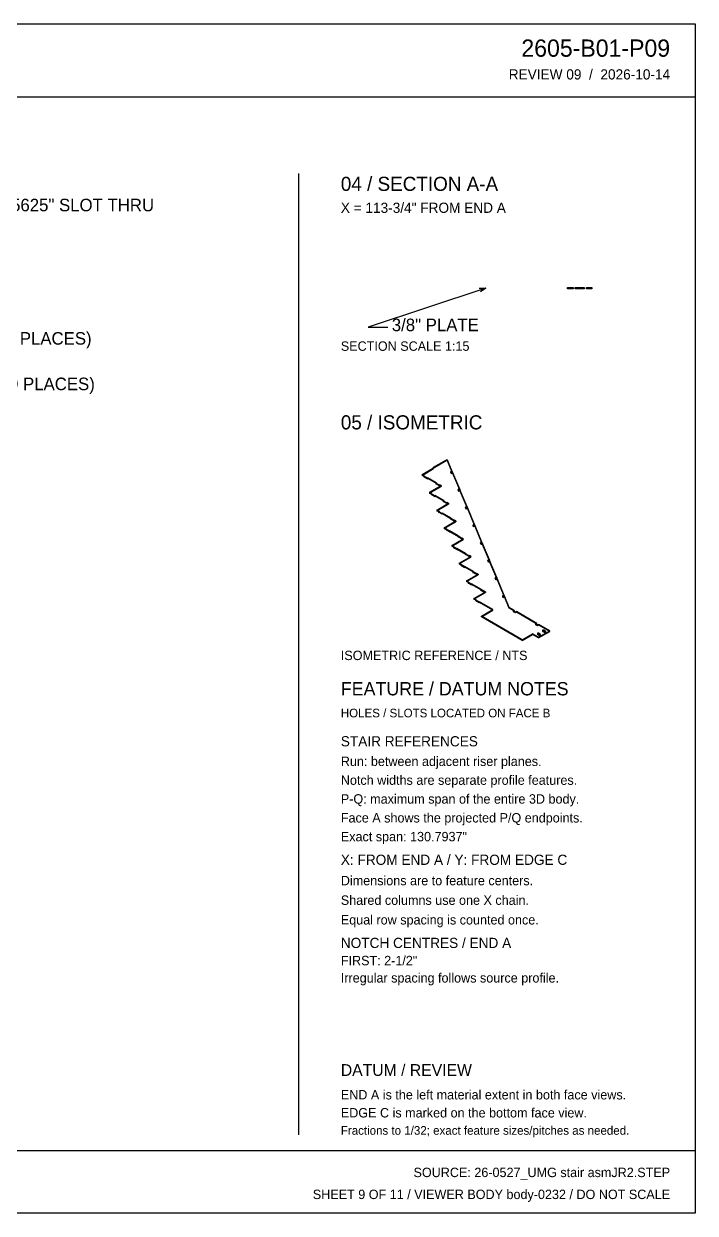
# Model space of a CAD drawing. Header units: inches. Extents: x 8 to 536, y 8 to 344.
# Drawn here: x 346.1 to 536.4, y 7.6 to 344.4 of the extents above; entities that cross this region are included whole.
import ezdxf
from ezdxf.enums import TextEntityAlignment as Align

# ---------------------------------------------------------------- set-up
doc = ezdxf.new("R2010")
doc.units = ezdxf.units.IN
doc.header["$MEASUREMENT"] = 0

msp = doc.modelspace()

# ---------------------------------------------------------------- linework, layer by layer
at = {"layer": 'ANNOTATION'}
for p, q in [((477.11, 269.58), (443.78, 258.49)), ((475.25, 269.54), (477.11, 269.58)), ((477.11, 269.58), (475.6, 268.49)), ((443.78, 258.49), (449.33, 258.49))]:
    msp.add_line(p, q, dxfattribs=at)
at = {"layer": 'OUTLINE'}
for p, q in [((7.56, 344.44), (536.44, 344.44)), ((536.44, 344.44), (536.44, 7.56)), ((7.56, 323.78), (536.44, 323.78)), ((424, 302), (424, 29.78)), ((500.24, 269.78), (501.81, 269.78)), ((500.24, 269.38), (500.24, 269.78)), ((500.91, 269.38), (501.31, 269.78)), ((501.81, 269.78), (501.81, 269.38)), ((502.41, 269.78), (505.01, 269.78)), ((502.41, 269.38), (502.41, 269.78)), ((503.08, 269.38), (503.48, 269.78)), ((504.86, 269.38), (505.01, 269.78)), ((505.01, 269.78), (505.01, 269.38)), ((505.61, 269.78), (507.18, 269.78)), ((505.61, 269.38), (505.61, 269.78)), ((506.28, 269.38), (506.68, 269.78)), ((507.18, 269.78), (507.18, 269.38)), ((501.81, 269.38), (500.24, 269.38)), ((505.01, 269.38), (502.41, 269.38)), ((507.18, 269.38), (505.61, 269.38)), ((465.83, 220.83), (462.19, 218.73)), ((465.83, 220.62), (462.19, 218.52)), ((466.25, 220.89), (465.83, 220.83)), ((465.83, 220.83), (465.83, 220.62)), ((466.25, 220.68), (465.83, 220.62)), ((467.6, 217.67), (466.25, 220.89)), ((466.25, 220.89), (466.25, 220.68)), ((467.6, 217.45), (466.25, 220.68)), ((459.02, 216.76), (462.31, 218.66)), ((459.02, 216.55), (462.31, 218.45)), ((459.02, 216.76), (459.02, 216.55)), ((459.64, 216.41), (459.02, 216.76)), ((459.64, 216.19), (459.02, 216.55)), ((459.51, 216.34), (459.64, 216.41)), ((460.49, 215.77), (459.51, 216.34)), ((459.51, 216.34), (459.51, 216.12)), ((459.51, 216.12), (459.64, 216.19)), ((460.49, 215.56), (459.51, 216.12)), ((459.64, 216.41), (459.64, 216.19)), ((460.49, 215.77), (460.62, 215.84)), ((460.49, 215.77), (460.49, 215.56)), ((460.49, 215.56), (460.62, 215.63)), ((463.07, 214.42), (460.62, 215.84)), ((460.62, 215.84), (460.62, 215.63)), ((463.07, 214.21), (460.62, 215.63)), ((462.19, 218.52), (462.19, 218.73)), ((462.31, 218.66), (462.19, 218.73)), ((462.31, 218.45), (462.19, 218.52)), ((462.31, 218.66), (462.31, 218.45)), ((467.6, 217.67), (467.18, 217.61)), ((467.18, 217.61), (467.18, 217.4)), ((467.34, 217.21), (467.18, 217.61)), ((467.6, 217.45), (467.18, 217.4)), ((467.34, 217), (467.18, 217.4)), ((467.76, 217.27), (467.34, 217.21)), ((467.34, 217.21), (467.34, 217)), ((467.76, 217.06), (467.34, 217)), ((467.6, 217.67), (467.6, 217.45)), ((469.7, 212.65), (467.76, 217.27)), ((467.76, 217.27), (467.76, 217.06)), ((469.7, 212.44), (467.76, 217.06)), ((461.12, 211.75), (464.42, 213.65)), ((461.12, 211.53), (464.42, 213.43)), ((462.94, 214.35), (463.07, 214.42)), ((462.94, 214.35), (462.94, 214.14)), ((463.93, 213.79), (462.94, 214.35)), ((462.94, 214.14), (463.07, 214.21)), ((463.93, 213.58), (462.94, 214.14)), ((463.07, 214.42), (463.07, 214.21)), ((463.93, 213.79), (464.05, 213.86)), ((463.93, 213.79), (463.93, 213.58)), ((463.93, 213.58), (464.05, 213.65)), ((464.05, 213.86), (464.05, 213.65)), ((464.42, 213.65), (464.05, 213.86)), ((464.42, 213.43), (464.05, 213.65)), ((464.42, 213.65), (464.42, 213.43)), ((469.7, 212.65), (469.28, 212.59)), ((469.28, 212.59), (469.28, 212.38)), ((469.44, 212.2), (469.28, 212.59)), ((469.7, 212.44), (469.28, 212.38)), ((469.44, 211.99), (469.28, 212.38)), ((469.86, 212.26), (469.44, 212.2)), ((469.7, 212.65), (469.7, 212.44)), ((469.86, 212.26), (469.86, 212.05)), ((471.8, 207.64), (469.86, 212.26)), ((461.74, 211.39), (461.12, 211.75)), ((461.12, 211.75), (461.12, 211.53)), ((461.74, 211.18), (461.12, 211.53)), ((461.61, 211.32), (461.74, 211.39)), ((462.59, 210.75), (461.61, 211.32)), ((461.61, 211.32), (461.61, 211.11)), ((461.61, 211.11), (461.74, 211.18)), ((462.59, 210.54), (461.61, 211.11)), ((461.74, 211.39), (461.74, 211.18)), ((462.59, 210.75), (462.72, 210.83)), ((462.59, 210.75), (462.59, 210.54)), ((462.59, 210.54), (462.72, 210.61)), ((465.17, 209.41), (462.72, 210.83)), ((462.72, 210.83), (462.72, 210.61)), ((465.17, 209.2), (462.72, 210.61)), ((465.05, 209.34), (465.17, 209.41)), ((465.05, 209.34), (465.05, 209.13)), ((466.03, 208.77), (465.05, 209.34)), ((465.05, 209.13), (465.17, 209.2)), ((466.03, 208.56), (465.05, 209.13)), ((465.17, 209.41), (465.17, 209.2)), ((469.44, 212.2), (469.44, 211.99)), ((469.86, 212.05), (469.44, 211.99)), ((471.8, 207.42), (469.86, 212.05)), ((463.22, 206.73), (466.52, 208.63)), ((463.22, 206.52), (466.52, 208.42)), ((463.22, 206.73), (463.22, 206.52)), ((463.84, 206.38), (463.22, 206.73)), ((463.84, 206.16), (463.22, 206.52)), ((463.72, 206.31), (463.84, 206.38)), ((463.72, 206.31), (463.72, 206.09)), ((464.7, 205.74), (463.72, 206.31)), ((463.72, 206.09), (463.84, 206.16)), ((464.7, 205.53), (463.72, 206.09)), ((463.84, 206.38), (463.84, 206.16)), ((464.7, 205.74), (464.82, 205.81)), ((464.7, 205.74), (464.7, 205.53)), ((464.7, 205.53), (464.82, 205.6)), ((467.27, 204.4), (464.82, 205.81)), ((464.82, 205.81), (464.82, 205.6)), ((467.27, 204.18), (464.82, 205.6)), ((466.03, 208.77), (466.15, 208.84)), ((466.03, 208.77), (466.03, 208.56)), ((466.03, 208.56), (466.15, 208.63)), ((466.15, 208.84), (466.15, 208.63)), ((466.52, 208.63), (466.15, 208.84)), ((466.52, 208.42), (466.15, 208.63)), ((466.52, 208.63), (466.52, 208.42)), ((471.8, 207.64), (471.38, 207.58)), ((471.54, 207.18), (471.38, 207.58)), ((471.38, 207.58), (471.38, 207.37)), ((471.8, 207.42), (471.38, 207.37)), ((471.54, 206.97), (471.38, 207.37)), ((471.97, 207.24), (471.54, 207.18)), ((471.54, 207.18), (471.54, 206.97)), ((471.97, 207.03), (471.54, 206.97)), ((471.8, 207.64), (471.8, 207.42)), ((473.9, 202.62), (471.97, 207.24)), ((471.97, 207.24), (471.97, 207.03)), ((473.9, 202.41), (471.97, 207.03)), ((465.33, 201.72), (468.62, 203.62)), ((465.33, 201.5), (468.62, 203.4)), ((467.15, 204.32), (467.27, 204.4)), ((468.13, 203.76), (467.15, 204.32)), ((467.15, 204.32), (467.15, 204.11)), ((467.15, 204.11), (467.27, 204.18)), ((468.13, 203.55), (467.15, 204.11)), ((467.27, 204.4), (467.27, 204.18)), ((468.13, 203.76), (468.25, 203.83)), ((468.13, 203.76), (468.13, 203.55)), ((468.13, 203.55), (468.25, 203.62)), ((468.62, 203.62), (468.25, 203.83)), ((468.25, 203.83), (468.25, 203.62)), ((468.62, 203.4), (468.25, 203.62)), ((468.62, 203.62), (468.62, 203.4)), ((473.9, 202.62), (473.48, 202.56)), ((473.65, 202.17), (473.48, 202.56)), ((473.48, 202.56), (473.48, 202.35)), ((473.9, 202.41), (473.48, 202.35)), ((473.65, 201.96), (473.48, 202.35)), ((474.07, 202.23), (473.65, 202.17)), ((473.65, 202.17), (473.65, 201.96)), ((473.9, 202.62), (473.9, 202.41)), ((474.07, 202.23), (474.07, 202.02)), ((476, 197.61), (474.07, 202.23)), ((465.94, 201.36), (465.33, 201.72)), ((465.33, 201.72), (465.33, 201.5)), ((465.94, 201.15), (465.33, 201.5)), ((465.82, 201.29), (465.94, 201.36)), ((466.8, 200.73), (465.82, 201.29)), ((465.82, 201.29), (465.82, 201.08)), ((465.82, 201.08), (465.94, 201.15)), ((466.8, 200.51), (465.82, 201.08)), ((465.94, 201.36), (465.94, 201.15)), ((466.8, 200.73), (466.92, 200.8)), ((466.8, 200.73), (466.8, 200.51)), ((466.8, 200.51), (466.92, 200.58)), ((469.37, 199.38), (466.92, 200.8)), ((466.92, 200.8), (466.92, 200.58)), ((469.37, 199.17), (466.92, 200.58)), ((469.25, 199.31), (469.37, 199.38)), ((469.25, 199.31), (469.25, 199.1)), ((470.23, 198.74), (469.25, 199.31)), ((469.25, 199.1), (469.37, 199.17)), ((470.23, 198.53), (469.25, 199.1)), ((469.37, 199.38), (469.37, 199.17)), ((470.23, 198.74), (470.35, 198.81)), ((470.35, 198.81), (470.35, 198.6)), ((470.72, 198.6), (470.35, 198.81)), ((474.07, 202.02), (473.65, 201.96)), ((476, 197.4), (474.07, 202.02)), ((467.43, 196.7), (470.72, 198.6)), ((467.43, 196.49), (470.72, 198.39)), ((467.43, 196.7), (467.43, 196.49)), ((468.04, 196.35), (467.43, 196.7)), ((468.04, 196.14), (467.43, 196.49)), ((467.92, 196.28), (468.04, 196.35)), ((468.9, 195.71), (467.92, 196.28)), ((467.92, 196.28), (467.92, 196.06)), ((467.92, 196.06), (468.04, 196.14)), ((468.9, 195.5), (467.92, 196.06)), ((468.04, 196.35), (468.04, 196.14)), ((468.9, 195.71), (469.02, 195.78)), ((468.9, 195.71), (468.9, 195.5)), ((468.9, 195.5), (469.02, 195.57)), ((469.02, 195.78), (469.02, 195.57)), ((471.47, 194.37), (469.02, 195.78)), ((471.47, 194.15), (469.02, 195.57)), ((470.23, 198.74), (470.23, 198.53)), ((470.23, 198.53), (470.35, 198.6)), ((470.72, 198.39), (470.35, 198.6)), ((470.72, 198.6), (470.72, 198.39)), ((476, 197.61), (475.58, 197.55)), ((475.75, 197.16), (475.58, 197.55)), ((475.58, 197.55), (475.58, 197.34)), ((476, 197.4), (475.58, 197.34)), ((475.75, 196.94), (475.58, 197.34)), ((476.17, 197.21), (475.75, 197.16)), ((475.75, 197.16), (475.75, 196.94)), ((476.17, 197), (475.75, 196.94)), ((476, 197.61), (476, 197.4)), ((476.17, 197.21), (476.17, 197)), ((478.1, 192.59), (476.17, 197.21)), ((478.1, 192.38), (476.17, 197)), ((469.53, 191.69), (472.82, 193.59)), ((469.53, 191.47), (472.82, 193.38)), ((471.35, 194.3), (471.47, 194.37)), ((472.33, 193.73), (471.35, 194.3)), ((471.35, 194.3), (471.35, 194.08)), ((471.35, 194.08), (471.47, 194.15)), ((472.33, 193.52), (471.35, 194.08)), ((471.47, 194.37), (471.47, 194.15)), ((472.33, 193.73), (472.45, 193.8)), ((472.33, 193.73), (472.33, 193.52)), ((472.33, 193.52), (472.45, 193.59)), ((472.82, 193.59), (472.45, 193.8)), ((472.45, 193.8), (472.45, 193.59)), ((472.82, 193.38), (472.45, 193.59)), ((472.82, 193.59), (472.82, 193.38)), ((478.1, 192.59), (477.68, 192.53)), ((477.85, 192.14), (477.68, 192.53)), ((477.68, 192.53), (477.68, 192.32)), ((478.1, 192.38), (477.68, 192.32)), ((477.85, 191.93), (477.68, 192.32)), ((478.27, 192.2), (477.85, 192.14)), ((477.85, 192.14), (477.85, 191.93)), ((478.1, 192.59), (478.1, 192.38)), ((480.21, 187.58), (478.27, 192.2)), ((478.27, 192.2), (478.27, 191.99)), ((469.53, 191.69), (469.53, 191.47)), ((470.14, 191.33), (469.53, 191.69)), ((470.14, 191.12), (469.53, 191.47)), ((470.02, 191.26), (470.14, 191.33)), ((471, 190.7), (470.02, 191.26)), ((470.02, 191.26), (470.02, 191.05)), ((470.02, 191.05), (470.14, 191.12)), ((471, 190.48), (470.02, 191.05)), ((470.14, 191.33), (470.14, 191.12)), ((471, 190.7), (471.12, 190.77)), ((471, 190.7), (471, 190.48)), ((471, 190.48), (471.12, 190.55)), ((473.57, 189.35), (471.12, 190.77)), ((471.12, 190.77), (471.12, 190.55)), ((473.57, 189.14), (471.12, 190.55)), ((473.45, 189.28), (473.57, 189.35)), ((474.43, 188.71), (473.45, 189.28)), ((473.45, 189.28), (473.45, 189.07)), ((473.45, 189.07), (473.57, 189.14)), ((474.43, 188.5), (473.45, 189.07)), ((473.57, 189.35), (473.57, 189.14)), ((474.43, 188.71), (474.55, 188.79)), ((474.43, 188.71), (474.43, 188.5)), ((474.92, 188.57), (474.55, 188.79)), ((474.55, 188.79), (474.55, 188.57)), ((478.27, 191.99), (477.85, 191.93)), ((480.21, 187.37), (478.27, 191.99)), ((471.63, 186.67), (474.92, 188.57)), ((471.63, 186.46), (474.92, 188.36)), ((471.63, 186.67), (471.63, 186.46)), ((472.24, 186.32), (471.63, 186.67)), ((472.24, 186.11), (471.63, 186.46)), ((472.12, 186.25), (472.24, 186.32)), ((472.12, 186.25), (472.12, 186.04)), ((473.1, 185.68), (472.12, 186.25)), ((472.12, 186.04), (472.24, 186.11)), ((473.1, 185.47), (472.12, 186.04)), ((472.24, 186.32), (472.24, 186.11)), ((473.1, 185.68), (473.22, 185.75)), ((473.1, 185.68), (473.1, 185.47)), ((473.1, 185.47), (473.22, 185.54)), ((475.68, 184.34), (473.22, 185.75)), ((473.22, 185.75), (473.22, 185.54)), ((475.68, 184.12), (473.22, 185.54)), ((474.43, 188.5), (474.55, 188.57)), ((474.92, 188.36), (474.55, 188.57)), ((474.92, 188.57), (474.92, 188.36)), ((480.21, 187.58), (479.78, 187.52)), ((479.95, 187.13), (479.78, 187.52)), ((479.78, 187.52), (479.78, 187.31)), ((480.21, 187.37), (479.78, 187.31)), ((479.95, 186.91), (479.78, 187.31)), ((480.37, 187.18), (479.95, 187.13)), ((479.95, 187.13), (479.95, 186.91)), ((480.37, 186.97), (479.95, 186.91)), ((480.21, 187.58), (480.21, 187.37)), ((480.37, 187.18), (480.37, 186.97)), ((482.31, 182.56), (480.37, 187.18)), ((482.31, 182.35), (480.37, 186.97)), ((473.73, 181.66), (477.02, 183.56)), ((473.73, 181.45), (477.02, 183.35)), ((475.55, 184.27), (475.68, 184.34)), ((476.53, 183.7), (475.55, 184.27)), ((475.55, 184.27), (475.55, 184.05)), ((475.55, 184.05), (475.68, 184.12)), ((476.53, 183.49), (475.55, 184.05)), ((475.68, 184.34), (475.68, 184.12)), ((476.53, 183.7), (476.66, 183.77)), ((476.53, 183.7), (476.53, 183.49)), ((476.53, 183.49), (476.66, 183.56)), ((476.66, 183.77), (476.66, 183.56)), ((477.02, 183.56), (476.66, 183.77)), ((477.02, 183.35), (476.66, 183.56)), ((477.02, 183.56), (477.02, 183.35)), ((482.31, 182.56), (481.89, 182.5)), ((482.05, 182.11), (481.89, 182.5)), ((481.89, 182.5), (481.89, 182.29)), ((482.31, 182.35), (481.89, 182.29)), ((482.05, 181.9), (481.89, 182.29)), ((482.47, 182.17), (482.05, 182.11)), ((482.05, 182.11), (482.05, 181.9)), ((482.47, 181.96), (482.05, 181.9)), ((482.31, 182.56), (482.31, 182.35)), ((482.47, 182.17), (482.47, 181.96)), ((483.73, 179.16), (482.47, 182.17)), ((483.73, 178.95), (482.47, 181.96)), ((473.73, 181.66), (473.73, 181.45)), ((474.34, 181.3), (473.73, 181.66)), ((474.34, 181.09), (473.73, 181.45)), ((474.22, 181.23), (474.34, 181.3)), ((475.2, 180.67), (474.22, 181.23)), ((474.22, 181.23), (474.22, 181.02)), ((474.22, 181.02), (474.34, 181.09)), ((475.2, 180.45), (474.22, 181.02)), ((474.34, 181.3), (474.34, 181.09)), ((475.2, 180.67), (475.32, 180.74)), ((475.2, 180.67), (475.2, 180.45)), ((475.2, 180.45), (475.32, 180.53)), ((479.12, 178.54), (475.32, 180.74)), ((475.32, 180.74), (475.32, 180.53)), ((479.12, 178.33), (475.32, 180.53)), ((483.73, 178.95), (483.73, 179.16)), ((485.27, 178.27), (483.73, 179.16)), ((485.27, 178.06), (483.73, 178.95)), ((475.83, 176.64), (479.12, 178.54)), ((475.83, 176.43), (479.12, 178.33)), ((487.36, 169.99), (475.83, 176.64)), ((475.83, 176.43), (475.83, 176.64)), ((487.36, 169.78), (475.83, 176.43)), ((479.12, 178.33), (479.12, 178.54)), ((484.96, 178.1), (485.27, 178.27)), ((484.96, 177.88), (484.96, 178.1)), ((485.46, 177.81), (484.96, 178.1)), ((484.96, 177.88), (485.27, 178.06)), ((485.46, 177.6), (484.96, 177.88)), ((485.27, 178.06), (485.27, 178.27)), ((485.76, 177.99), (485.46, 177.81)), ((485.46, 177.6), (485.46, 177.81)), ((485.76, 177.77), (485.46, 177.6)), ((491.59, 174.62), (485.76, 177.99)), ((485.76, 177.77), (485.76, 177.99)), ((491.59, 174.41), (485.76, 177.77)), ((491.28, 174.45), (491.59, 174.62)), ((491.28, 174.23), (491.28, 174.45)), ((491.78, 174.16), (491.28, 174.45)), ((491.28, 174.23), (491.59, 174.41)), ((491.78, 173.95), (491.28, 174.23)), ((491.59, 174.41), (491.59, 174.62)), ((491.73, 171.82), (491.72, 171.82)), ((491.72, 171.82), (491.72, 171.81)), ((491.72, 171.81), (491.72, 171.81)), ((491.74, 171.83), (491.73, 171.83)), ((491.73, 171.83), (491.73, 171.82)), ((491.73, 171.82), (491.73, 171.82)), ((491.73, 171.82), (491.73, 171.82)), ((491.75, 171.84), (491.74, 171.83)), ((491.74, 171.83), (491.74, 171.83)), ((491.74, 171.83), (491.74, 171.83)), ((491.75, 171.84), (491.75, 171.63)), ((491.76, 171.84), (491.75, 171.84)), ((491.75, 171.84), (491.75, 171.84)), ((491.75, 171.84), (491.75, 171.84)), ((491.77, 171.85), (491.76, 171.84)), ((491.76, 171.84), (491.76, 171.84)), ((491.76, 171.84), (491.76, 171.84)), ((491.78, 171.85), (491.77, 171.85)), ((491.77, 171.85), (491.77, 171.85)), ((491.77, 171.85), (491.77, 171.85)), ((492.08, 174.34), (491.78, 174.16)), ((491.78, 173.95), (491.78, 174.16)), ((492.08, 174.13), (491.78, 173.95)), ((491.79, 171.85), (491.78, 171.85)), ((491.78, 171.85), (491.78, 171.85)), ((491.8, 171.86), (491.79, 171.86)), ((491.79, 171.86), (491.79, 171.86)), ((491.79, 171.86), (491.79, 171.85)), ((491.81, 171.86), (491.8, 171.86)), ((491.8, 171.86), (491.8, 171.86)), ((491.82, 171.86), (491.81, 171.86)), ((491.81, 171.86), (491.81, 171.86)), ((491.83, 171.87), (491.82, 171.87)), ((491.82, 171.87), (491.82, 171.86)), ((491.82, 171.86), (491.82, 171.86)), ((491.84, 171.87), (491.83, 171.87)), ((491.83, 171.87), (491.83, 171.87)), ((491.85, 171.87), (491.84, 171.87)), ((491.84, 171.87), (491.84, 171.87)), ((491.86, 171.87), (491.85, 171.87)), ((491.85, 171.87), (491.85, 171.87)), ((491.87, 171.87), (491.86, 171.87)), ((491.86, 171.87), (491.86, 171.87)), ((491.88, 171.87), (491.87, 171.87)), ((491.87, 171.87), (491.87, 171.87)), ((491.89, 171.87), (491.88, 171.87)), ((491.88, 171.87), (491.88, 171.87)), ((491.9, 171.87), (491.89, 171.87)), ((491.89, 171.87), (491.89, 171.87)), ((491.91, 171.87), (491.9, 171.87)), ((491.9, 171.87), (491.9, 171.87)), ((491.9, 171.87), (491.9, 171.87)), ((491.92, 171.87), (491.91, 171.87)), ((491.91, 171.87), (491.91, 171.87)), ((491.93, 171.87), (491.92, 171.87)), ((491.92, 171.87), (491.92, 171.87)), ((491.94, 171.87), (491.93, 171.87)), ((491.93, 171.87), (491.93, 171.87)), ((491.95, 171.87), (491.94, 171.87)), ((491.94, 171.87), (491.94, 171.87)), ((491.96, 171.87), (491.95, 171.87)), ((491.95, 171.87), (491.95, 171.87)), ((491.96, 171.86), (491.96, 171.87)), ((491.97, 171.86), (491.96, 171.86)), ((491.98, 171.86), (491.97, 171.86)), ((491.97, 171.86), (491.97, 171.86)), ((491.97, 171.86), (491.97, 171.86)), ((491.99, 171.86), (491.98, 171.86)), ((491.98, 171.86), (491.98, 171.86)), ((491.99, 171.85), (491.99, 171.86)), ((491.99, 171.86), (491.99, 171.86)), ((492, 171.85), (491.99, 171.85)), ((492.01, 171.85), (492, 171.85)), ((492, 171.85), (492, 171.85)), ((492.01, 170.7), (495.2, 172.54)), ((492.01, 170.49), (495.2, 172.33)), ((492.02, 171.84), (492.01, 171.85)), ((492.01, 171.85), (492.01, 171.85)), ((492.01, 171.85), (492.01, 171.85)), ((492.03, 171.84), (492.02, 171.84)), ((492.02, 171.84), (492.02, 171.84)), ((492.02, 171.84), (492.02, 171.84)), ((492.52, 171.56), (492.03, 171.84)), ((492.03, 171.84), (492.03, 171.63)), ((492.08, 174.13), (492.08, 174.34)), ((495.2, 172.54), (492.08, 174.34)), ((495.2, 172.33), (492.08, 174.13)), ((493.18, 172.64), (493.17, 172.64)), ((493.17, 172.64), (493.17, 172.64)), ((493.17, 172.64), (493.17, 172.64)), ((493.17, 172.64), (493.17, 172.63)), ((493.17, 172.63), (493.17, 172.63)), ((493.17, 172.63), (493.17, 172.63)), ((493.17, 172.63), (493.17, 172.63)), ((493.17, 172.63), (493.17, 172.62)), ((493.17, 172.62), (493.17, 172.62)), ((493.17, 172.62), (493.17, 172.62)), ((493.17, 172.62), (493.17, 172.61)), ((493.17, 172.61), (493.17, 172.61)), ((493.17, 172.61), (493.17, 172.61)), ((493.17, 172.61), (493.17, 172.61)), ((493.17, 172.61), (493.17, 172.6)), ((493.17, 172.6), (493.17, 172.6)), ((493.17, 172.6), (493.17, 172.6)), ((493.17, 172.6), (493.17, 172.59)), ((493.17, 172.59), (493.17, 172.59)), ((493.17, 172.59), (493.17, 172.59)), ((493.17, 172.59), (493.17, 172.59)), ((493.17, 172.59), (493.17, 172.58)), ((493.17, 172.58), (493.17, 172.58)), ((493.17, 172.58), (493.17, 172.58)), ((493.17, 172.58), (493.17, 172.58)), ((493.17, 172.58), (493.18, 172.57)), ((493.18, 172.43), (493.17, 172.43)), ((493.17, 172.43), (493.17, 172.43)), ((493.17, 172.43), (493.17, 172.42)), ((493.17, 172.42), (493.17, 172.42)), ((493.17, 172.42), (493.17, 172.42)), ((493.17, 172.42), (493.17, 172.42)), ((493.17, 172.42), (493.17, 172.41)), ((493.17, 172.41), (493.17, 172.41)), ((493.17, 172.41), (493.17, 172.41)), ((493.17, 172.41), (493.17, 172.4)), ((493.17, 172.4), (493.17, 172.4)), ((493.17, 172.4), (493.17, 172.4)), ((493.17, 172.4), (493.17, 172.4)), ((493.17, 172.4), (493.17, 172.39)), ((493.17, 172.39), (493.17, 172.39)), ((493.17, 172.39), (493.17, 172.39)), ((493.17, 172.39), (493.17, 172.39)), ((493.17, 172.39), (493.17, 172.38)), ((493.17, 172.38), (493.17, 172.38)), ((493.17, 172.38), (493.17, 172.38)), ((493.17, 172.38), (493.17, 172.37)), ((493.17, 172.37), (493.17, 172.37)), ((493.17, 172.37), (493.17, 172.37)), ((493.17, 172.37), (493.17, 172.37)), ((493.17, 172.37), (493.17, 172.36)), ((493.17, 172.36), (493.18, 172.36)), ((493.19, 172.66), (493.18, 172.65)), ((493.18, 172.65), (493.18, 172.65)), ((493.18, 172.65), (493.18, 172.65)), ((493.18, 172.65), (493.18, 172.65)), ((493.18, 172.65), (493.18, 172.64)), ((493.18, 172.57), (493.18, 172.57)), ((493.18, 172.57), (493.18, 172.57)), ((493.18, 172.57), (493.18, 172.57)), ((493.18, 172.57), (493.18, 172.56)), ((493.18, 172.56), (493.19, 172.56)), ((493.19, 172.44), (493.18, 172.44)), ((493.18, 172.44), (493.18, 172.44)), ((493.18, 172.44), (493.18, 172.44)), ((493.18, 172.44), (493.18, 172.43)), ((493.18, 172.43), (493.18, 172.43)), ((493.18, 172.36), (493.18, 172.36)), ((493.18, 172.36), (493.18, 172.36)), ((493.18, 172.36), (493.18, 172.35)), ((493.18, 172.35), (493.18, 172.35)), ((493.18, 172.35), (493.19, 172.35)), ((493.2, 172.67), (493.19, 172.67)), ((493.19, 172.67), (493.19, 172.66)), ((493.19, 172.66), (493.19, 172.66)), ((493.19, 172.66), (493.19, 172.66)), ((493.19, 172.66), (493.19, 172.66)), ((493.19, 172.56), (493.19, 172.56)), ((493.19, 172.56), (493.19, 172.56)), ((493.19, 172.56), (493.19, 172.55)), ((493.19, 172.55), (493.19, 172.55)), ((493.19, 172.55), (493.2, 172.55)), ((493.2, 172.46), (493.19, 172.45)), ((493.19, 172.45), (493.19, 172.45)), ((493.19, 172.45), (493.19, 172.45)), ((493.19, 172.45), (493.19, 172.45)), ((493.19, 172.45), (493.19, 172.44)), ((493.19, 172.35), (493.19, 172.35)), ((493.19, 172.35), (493.19, 172.34)), ((493.19, 172.34), (493.19, 172.34)), ((493.19, 172.34), (493.19, 172.34)), ((493.19, 172.34), (493.2, 172.34)), ((493.21, 172.68), (493.2, 172.68)), ((493.2, 172.68), (493.2, 172.67)), ((493.2, 172.67), (493.2, 172.67)), ((493.2, 172.67), (493.2, 172.67)), ((493.2, 172.55), (493.2, 172.55)), ((493.2, 172.55), (493.2, 172.54)), ((493.2, 172.54), (493.2, 172.54)), ((493.2, 172.54), (493.21, 172.54)), ((493.21, 172.47), (493.2, 172.46)), ((493.2, 172.46), (493.2, 172.46)), ((493.2, 172.46), (493.2, 172.46)), ((493.2, 172.46), (493.2, 172.46)), ((493.2, 172.34), (493.2, 172.33)), ((493.2, 172.33), (493.2, 172.33)), ((493.2, 172.33), (493.2, 172.33)), ((493.2, 172.33), (493.21, 172.33)), ((493.22, 172.68), (493.21, 172.68)), ((493.21, 172.68), (493.21, 172.68)), ((493.21, 172.68), (493.21, 172.68)), ((493.21, 172.54), (493.21, 172.54)), ((493.21, 172.54), (493.21, 172.54)), ((493.21, 172.54), (493.22, 172.53)), ((493.22, 172.47), (493.21, 172.47)), ((493.21, 172.47), (493.21, 172.47)), ((493.21, 172.47), (493.21, 172.47)), ((493.21, 172.33), (493.21, 172.32)), ((493.21, 172.32), (493.21, 172.32)), ((493.21, 172.32), (493.22, 172.32)), ((493.23, 172.69), (493.22, 172.69)), ((493.22, 172.69), (493.22, 172.48)), ((493.22, 172.69), (493.22, 172.69)), ((493.22, 172.69), (493.22, 172.68)), ((493.71, 172.25), (493.22, 172.53)), ((493.22, 172.53), (493.22, 172.53)), ((493.22, 172.53), (493.22, 172.53)), ((493.22, 172.53), (493.22, 172.32)), ((493.22, 172.48), (493.22, 172.47)), ((493.23, 172.48), (493.22, 172.48)), ((493.22, 172.47), (493.22, 172.47)), ((493.71, 172.03), (493.22, 172.32)), ((493.22, 172.32), (493.22, 172.32)), ((493.22, 172.32), (493.22, 172.32)), ((493.24, 172.7), (493.23, 172.69)), ((493.23, 172.69), (493.23, 172.69)), ((493.23, 172.69), (493.23, 172.69)), ((493.24, 172.48), (493.23, 172.48)), ((493.23, 172.48), (493.23, 172.48)), ((493.23, 172.48), (493.23, 172.48)), ((493.25, 172.7), (493.24, 172.7)), ((493.24, 172.7), (493.24, 172.7)), ((493.25, 172.49), (493.24, 172.49)), ((493.24, 172.49), (493.24, 172.48)), ((493.26, 172.7), (493.25, 172.7)), ((493.25, 172.7), (493.25, 172.7)), ((493.25, 172.7), (493.25, 172.7)), ((493.26, 172.49), (493.25, 172.49)), ((493.25, 172.49), (493.25, 172.49)), ((493.25, 172.49), (493.25, 172.49)), ((493.27, 172.71), (493.26, 172.71)), ((493.26, 172.71), (493.26, 172.7)), ((493.27, 172.49), (493.26, 172.49)), ((493.26, 172.49), (493.26, 172.49)), ((493.28, 172.71), (493.27, 172.71)), ((493.27, 172.71), (493.27, 172.71)), ((493.27, 172.71), (493.27, 172.71)), ((493.28, 172.5), (493.27, 172.5)), ((493.27, 172.5), (493.27, 172.5)), ((493.27, 172.5), (493.27, 172.49)), ((493.29, 172.71), (493.28, 172.71)), ((493.28, 172.71), (493.28, 172.71)), ((493.29, 172.5), (493.28, 172.5)), ((493.28, 172.5), (493.28, 172.5)), ((493.3, 172.71), (493.29, 172.71)), ((493.29, 172.71), (493.29, 172.71)), ((493.3, 172.5), (493.29, 172.5)), ((493.29, 172.5), (493.29, 172.5)), ((493.31, 172.72), (493.3, 172.72)), ((493.3, 172.72), (493.3, 172.72)), ((493.3, 172.72), (493.3, 172.71)), ((493.31, 172.5), (493.3, 172.5)), ((493.3, 172.5), (493.3, 172.5)), ((493.3, 172.5), (493.3, 172.5)), ((493.32, 172.72), (493.31, 172.72)), ((493.31, 172.72), (493.31, 172.72)), ((493.32, 172.51), (493.31, 172.51)), ((493.31, 172.51), (493.31, 172.5)), ((493.33, 172.72), (493.32, 172.72)), ((493.32, 172.72), (493.32, 172.72)), ((493.33, 172.51), (493.32, 172.51)), ((493.32, 172.51), (493.32, 172.51)), ((493.34, 172.72), (493.33, 172.72)), ((493.33, 172.72), (493.33, 172.72)), ((493.34, 172.51), (493.33, 172.51)), ((493.33, 172.51), (493.33, 172.51)), ((493.35, 172.72), (493.34, 172.72)), ((493.34, 172.72), (493.34, 172.72)), ((493.35, 172.51), (493.34, 172.51)), ((493.34, 172.51), (493.34, 172.51)), ((493.36, 172.72), (493.35, 172.72)), ((493.35, 172.72), (493.35, 172.72)), ((493.36, 172.51), (493.35, 172.51)), ((493.35, 172.51), (493.35, 172.51)), ((493.37, 172.72), (493.36, 172.72)), ((493.36, 172.72), (493.36, 172.72)), ((493.37, 172.51), (493.36, 172.51)), ((493.36, 172.51), (493.36, 172.51)), ((493.38, 172.72), (493.37, 172.72)), ((493.37, 172.72), (493.37, 172.72)), ((493.38, 172.51), (493.37, 172.51)), ((493.37, 172.51), (493.37, 172.51)), ((493.39, 172.72), (493.38, 172.72)), ((493.38, 172.72), (493.38, 172.72)), ((493.39, 172.51), (493.38, 172.51)), ((493.38, 172.51), (493.38, 172.51)), ((493.4, 172.72), (493.39, 172.72)), ((493.39, 172.72), (493.39, 172.72)), ((493.39, 172.72), (493.39, 172.72)), ((493.4, 172.51), (493.39, 172.51)), ((493.39, 172.51), (493.39, 172.51)), ((493.39, 172.51), (493.39, 172.51)), ((493.41, 172.72), (493.4, 172.72)), ((493.4, 172.72), (493.4, 172.72)), ((493.41, 172.51), (493.4, 172.51)), ((493.4, 172.51), (493.4, 172.51)), ((493.42, 172.72), (493.41, 172.72)), ((493.41, 172.72), (493.41, 172.72)), ((493.41, 172.5), (493.41, 172.51)), ((493.42, 172.5), (493.41, 172.5)), ((493.43, 172.71), (493.42, 172.72)), ((493.42, 172.72), (493.42, 172.72)), ((493.43, 172.5), (493.42, 172.5)), ((493.42, 172.5), (493.42, 172.5)), ((493.44, 172.71), (493.43, 172.71)), ((493.43, 172.71), (493.43, 172.71)), ((493.44, 172.5), (493.43, 172.5)), ((493.43, 172.5), (493.43, 172.5)), ((493.45, 172.71), (493.44, 172.71)), ((493.44, 172.71), (493.44, 172.71)), ((493.44, 172.71), (493.44, 172.71)), ((493.45, 172.5), (493.44, 172.5)), ((493.44, 172.5), (493.44, 172.5)), ((493.44, 172.5), (493.44, 172.5)), ((493.46, 172.71), (493.45, 172.71)), ((493.45, 172.71), (493.45, 172.71)), ((493.46, 172.49), (493.45, 172.5)), ((493.45, 172.5), (493.45, 172.5)), ((493.47, 172.7), (493.46, 172.71)), ((493.46, 172.71), (493.46, 172.71)), ((493.47, 172.49), (493.46, 172.49)), ((493.46, 172.49), (493.46, 172.49)), ((493.48, 172.7), (493.47, 172.7)), ((493.47, 172.7), (493.47, 172.7)), ((493.47, 172.7), (493.47, 172.7)), ((493.48, 172.49), (493.47, 172.49)), ((493.47, 172.49), (493.47, 172.49)), ((493.47, 172.49), (493.47, 172.49)), ((493.49, 172.7), (493.48, 172.7)), ((493.48, 172.7), (493.48, 172.7)), ((493.49, 172.48), (493.48, 172.49)), ((493.48, 172.49), (493.48, 172.49)), ((493.49, 172.69), (493.49, 172.7)), ((493.5, 172.69), (493.49, 172.69)), ((493.49, 172.69), (493.49, 172.69)), ((493.5, 172.48), (493.49, 172.48)), ((493.49, 172.48), (493.49, 172.48)), ((493.49, 172.48), (493.49, 172.48)), ((493.5, 172.69), (493.5, 172.69)), ((493.99, 172.41), (493.5, 172.69)), ((493.5, 172.69), (493.5, 172.48)), ((493.99, 172.19), (493.5, 172.48)), ((493.5, 172.48), (493.5, 172.48)), ((493.71, 172.25), (493.72, 172.24)), ((493.71, 172.25), (493.71, 172.03)), ((493.71, 172.03), (493.72, 172.03)), ((493.72, 172.24), (493.73, 172.24)), ((493.72, 172.03), (493.73, 172.03)), ((493.73, 172.24), (493.74, 172.24)), ((493.73, 172.03), (493.74, 172.02)), ((493.74, 172.24), (493.74, 172.23)), ((493.74, 172.23), (493.75, 172.23)), ((493.74, 172.02), (493.74, 172.02)), ((493.74, 172.02), (493.75, 172.02)), ((493.75, 172.23), (493.76, 172.23)), ((493.75, 172.02), (493.76, 172.01)), ((493.76, 172.23), (493.77, 172.22)), ((493.76, 172.01), (493.77, 172.01)), ((493.77, 172.22), (493.78, 172.22)), ((493.77, 172.01), (493.78, 172.01)), ((493.78, 172.22), (493.79, 172.22)), ((493.78, 172.01), (493.79, 172.01)), ((493.79, 172.22), (493.8, 172.22)), ((493.79, 172.01), (493.8, 172.01)), ((493.8, 172.22), (493.8, 172.22)), ((493.8, 172.22), (493.81, 172.22)), ((493.8, 172.01), (493.8, 172)), ((493.8, 172), (493.81, 172)), ((493.81, 172.22), (493.82, 172.21)), ((493.81, 172), (493.82, 172)), ((493.82, 172.21), (493.83, 172.21)), ((493.82, 172), (493.83, 172)), ((493.83, 172.21), (493.84, 172.21)), ((493.83, 172), (493.84, 172)), ((493.84, 172.21), (493.85, 172.21)), ((493.84, 172), (493.85, 172)), ((493.85, 172.21), (493.86, 172.21)), ((493.85, 172), (493.86, 172)), ((493.86, 172.21), (493.87, 172.21)), ((493.86, 172), (493.87, 172)), ((493.87, 172.21), (493.88, 172.21)), ((493.87, 172), (493.88, 172)), ((493.88, 172.21), (493.89, 172.22)), ((493.88, 172), (493.89, 172)), ((493.89, 172.22), (493.9, 172.22)), ((493.89, 172), (493.9, 172)), ((493.9, 172.22), (493.91, 172.22)), ((493.9, 172), (493.91, 172.01)), ((493.91, 172.22), (493.92, 172.22)), ((493.91, 172.01), (493.92, 172.01)), ((493.92, 172.22), (493.93, 172.22)), ((493.92, 172.01), (493.93, 172.01)), ((493.93, 172.22), (493.94, 172.22)), ((493.93, 172.01), (493.94, 172.01)), ((493.94, 172.22), (493.94, 172.23)), ((493.94, 172.23), (493.95, 172.23)), ((493.94, 172.01), (493.95, 172.02)), ((493.94, 172.01), (493.94, 172.01)), ((493.95, 172.23), (493.96, 172.23)), ((493.95, 172.02), (493.96, 172.02)), ((493.96, 172.23), (493.97, 172.24)), ((493.96, 172.02), (493.97, 172.02)), ((493.97, 172.24), (493.98, 172.24)), ((493.97, 172.02), (493.98, 172.03)), ((493.98, 172.24), (493.99, 172.25)), ((493.98, 172.24), (493.98, 172.24)), ((493.98, 172.03), (493.98, 172.03)), ((493.98, 172.03), (493.99, 172.03)), ((493.99, 172.41), (493.99, 172.19)), ((494, 172.4), (493.99, 172.41)), ((493.99, 172.25), (494, 172.25)), ((494, 172.19), (493.99, 172.19)), ((493.99, 172.03), (494, 172.04)), ((494.01, 172.39), (494, 172.4)), ((494, 172.4), (494, 172.4)), ((494, 172.25), (494.01, 172.26)), ((494, 172.25), (494, 172.25)), ((494, 172.18), (494, 172.19)), ((494.01, 172.18), (494, 172.18)), ((494, 172.04), (494.01, 172.05)), ((494, 172.04), (494, 172.04)), ((494.02, 172.38), (494.01, 172.39)), ((494.01, 172.39), (494.01, 172.39)), ((494.01, 172.26), (494.02, 172.27)), ((494.01, 172.26), (494.01, 172.26)), ((494.02, 172.17), (494.01, 172.18)), ((494.01, 172.18), (494.01, 172.18)), ((494.01, 172.05), (494.02, 172.06)), ((494.01, 172.05), (494.01, 172.05)), ((494.03, 172.37), (494.02, 172.38)), ((494.02, 172.38), (494.02, 172.38)), ((494.02, 172.27), (494.03, 172.28)), ((494.02, 172.27), (494.02, 172.27)), ((494.03, 172.16), (494.02, 172.17)), ((494.02, 172.17), (494.02, 172.17)), ((494.02, 172.06), (494.03, 172.07)), ((494.02, 172.06), (494.02, 172.06)), ((494.04, 172.36), (494.03, 172.37)), ((494.03, 172.37), (494.03, 172.37)), ((494.03, 172.28), (494.04, 172.29)), ((494.03, 172.28), (494.03, 172.28)), ((494.04, 172.15), (494.03, 172.16)), ((494.03, 172.16), (494.03, 172.16)), ((494.03, 172.07), (494.04, 172.08)), ((494.03, 172.07), (494.03, 172.07)), ((494.04, 172.35), (494.04, 172.36)), ((494.04, 172.36), (494.04, 172.36)), ((494.04, 172.34), (494.04, 172.35)), ((494.04, 172.35), (494.04, 172.35)), ((494.05, 172.34), (494.04, 172.34)), ((494.04, 172.3), (494.04, 172.31)), ((494.04, 172.31), (494.05, 172.31)), ((494.04, 172.29), (494.04, 172.3)), ((494.04, 172.3), (494.04, 172.3)), ((494.04, 172.29), (494.04, 172.29)), ((494.04, 172.14), (494.04, 172.15)), ((494.04, 172.15), (494.04, 172.15)), ((494.04, 172.13), (494.04, 172.14)), ((494.04, 172.14), (494.04, 172.14)), ((494.05, 172.12), (494.04, 172.13)), ((494.04, 172.09), (494.04, 172.1)), ((494.04, 172.1), (494.05, 172.1)), ((494.04, 172.08), (494.04, 172.09)), ((494.04, 172.09), (494.04, 172.09)), ((494.04, 172.08), (494.04, 172.08)), ((494.05, 172.33), (494.05, 172.34)), ((494.05, 172.32), (494.05, 172.33)), ((494.05, 172.33), (494.05, 172.33)), ((494.05, 172.31), (494.05, 172.32)), ((494.05, 172.11), (494.05, 172.12)), ((494.05, 172.12), (494.05, 172.12)), ((494.05, 172.1), (494.05, 172.11)), ((494.05, 172.11), (494.05, 172.11)), ((495.2, 172.33), (495.2, 172.54)), ((487.36, 169.99), (490.3, 171.69)), ((487.36, 169.78), (490.3, 171.48)), ((487.36, 169.99), (487.36, 169.78)), ((490.3, 171.69), (490.3, 171.48)), ((492.01, 170.7), (490.3, 171.69)), ((492.01, 170.49), (490.3, 171.48)), ((491.71, 171.79), (491.7, 171.79)), ((491.7, 171.79), (491.7, 171.79)), ((491.7, 171.79), (491.7, 171.79)), ((491.7, 171.79), (491.7, 171.78)), ((491.7, 171.78), (491.7, 171.78)), ((491.7, 171.78), (491.7, 171.78)), ((491.7, 171.78), (491.7, 171.78)), ((491.7, 171.78), (491.7, 171.77)), ((491.7, 171.77), (491.7, 171.77)), ((491.7, 171.77), (491.7, 171.77)), ((491.7, 171.77), (491.7, 171.76)), ((491.7, 171.76), (491.7, 171.76)), ((491.7, 171.76), (491.7, 171.76)), ((491.7, 171.76), (491.7, 171.76)), ((491.7, 171.76), (491.7, 171.75)), ((491.7, 171.75), (491.7, 171.75)), ((491.7, 171.75), (491.7, 171.75)), ((491.7, 171.75), (491.7, 171.75)), ((491.7, 171.75), (491.7, 171.74)), ((491.7, 171.74), (491.7, 171.74)), ((491.7, 171.74), (491.7, 171.74)), ((491.7, 171.74), (491.7, 171.73)), ((491.7, 171.73), (491.7, 171.73)), ((491.7, 171.73), (491.7, 171.73)), ((491.7, 171.73), (491.7, 171.73)), ((491.7, 171.73), (491.71, 171.72)), ((491.71, 171.58), (491.7, 171.58)), ((491.7, 171.58), (491.7, 171.58)), ((491.7, 171.58), (491.7, 171.57)), ((491.7, 171.57), (491.7, 171.57)), ((491.7, 171.57), (491.7, 171.57)), ((491.7, 171.57), (491.7, 171.57)), ((491.7, 171.57), (491.7, 171.56)), ((491.7, 171.56), (491.7, 171.56)), ((491.7, 171.56), (491.7, 171.56)), ((491.7, 171.56), (491.7, 171.56)), ((491.7, 171.56), (491.7, 171.55)), ((491.7, 171.55), (491.7, 171.55)), ((491.7, 171.55), (491.7, 171.55)), ((491.7, 171.55), (491.7, 171.54)), ((491.7, 171.54), (491.7, 171.54)), ((491.7, 171.54), (491.7, 171.54)), ((491.7, 171.54), (491.7, 171.54)), ((491.7, 171.54), (491.7, 171.53)), ((491.7, 171.53), (491.7, 171.53)), ((491.7, 171.53), (491.7, 171.53)), ((491.7, 171.53), (491.7, 171.53)), ((491.7, 171.53), (491.7, 171.52)), ((491.7, 171.52), (491.7, 171.52)), ((491.7, 171.52), (491.7, 171.52)), ((491.7, 171.52), (491.7, 171.51)), ((491.7, 171.51), (491.71, 171.51)), ((491.72, 171.81), (491.71, 171.81)), ((491.71, 171.81), (491.71, 171.81)), ((491.71, 171.81), (491.71, 171.8)), ((491.71, 171.8), (491.71, 171.8)), ((491.71, 171.8), (491.71, 171.8)), ((491.71, 171.8), (491.71, 171.79)), ((491.71, 171.72), (491.71, 171.72)), ((491.71, 171.72), (491.71, 171.72)), ((491.71, 171.72), (491.71, 171.72)), ((491.71, 171.72), (491.71, 171.71)), ((491.71, 171.71), (491.71, 171.71)), ((491.71, 171.71), (491.72, 171.71)), ((491.72, 171.6), (491.71, 171.6)), ((491.71, 171.6), (491.71, 171.59)), ((491.71, 171.59), (491.71, 171.59)), ((491.71, 171.59), (491.71, 171.59)), ((491.71, 171.59), (491.71, 171.59)), ((491.71, 171.59), (491.71, 171.58)), ((491.71, 171.51), (491.71, 171.51)), ((491.71, 171.51), (491.71, 171.51)), ((491.71, 171.51), (491.71, 171.5)), ((491.71, 171.5), (491.71, 171.5)), ((491.71, 171.5), (491.71, 171.5)), ((491.71, 171.5), (491.72, 171.5)), ((491.72, 171.81), (491.72, 171.81)), ((491.72, 171.71), (491.72, 171.71)), ((491.72, 171.71), (491.72, 171.7)), ((491.72, 171.7), (491.72, 171.7)), ((491.72, 171.7), (491.73, 171.7)), ((491.73, 171.61), (491.72, 171.6)), ((491.72, 171.6), (491.72, 171.6)), ((491.72, 171.6), (491.72, 171.6)), ((491.72, 171.6), (491.72, 171.6)), ((491.72, 171.5), (491.72, 171.49)), ((491.72, 171.49), (491.72, 171.49)), ((491.72, 171.49), (491.72, 171.49)), ((491.72, 171.49), (491.73, 171.49)), ((491.73, 171.7), (491.73, 171.7)), ((491.73, 171.7), (491.73, 171.69)), ((491.73, 171.69), (491.73, 171.69)), ((491.73, 171.69), (491.74, 171.69)), ((491.74, 171.62), (491.73, 171.61)), ((491.73, 171.61), (491.73, 171.61)), ((491.73, 171.61), (491.73, 171.61)), ((491.73, 171.61), (491.73, 171.61)), ((491.73, 171.49), (491.73, 171.48)), ((491.73, 171.48), (491.73, 171.48)), ((491.73, 171.48), (491.73, 171.48)), ((491.73, 171.48), (491.74, 171.48)), ((491.74, 171.69), (491.74, 171.69)), ((491.74, 171.69), (491.74, 171.69)), ((491.74, 171.69), (491.75, 171.68)), ((491.75, 171.62), (491.74, 171.62)), ((491.74, 171.62), (491.74, 171.62)), ((491.74, 171.62), (491.74, 171.62)), ((491.74, 171.48), (491.74, 171.48)), ((491.74, 171.48), (491.74, 171.47)), ((491.74, 171.47), (491.75, 171.47)), ((492.24, 171.4), (491.75, 171.68)), ((491.75, 171.68), (491.75, 171.47)), ((491.75, 171.68), (491.75, 171.68)), ((491.75, 171.68), (491.75, 171.68)), ((491.76, 171.63), (491.75, 171.63)), ((491.75, 171.63), (491.75, 171.62)), ((491.75, 171.62), (491.75, 171.62)), ((492.24, 171.18), (491.75, 171.47)), ((491.75, 171.47), (491.75, 171.47)), ((491.75, 171.47), (491.75, 171.47)), ((491.77, 171.63), (491.76, 171.63)), ((491.76, 171.63), (491.76, 171.63)), ((491.76, 171.63), (491.76, 171.63)), ((491.78, 171.64), (491.77, 171.64)), ((491.77, 171.64), (491.77, 171.64)), ((491.77, 171.64), (491.77, 171.63)), ((491.79, 171.64), (491.78, 171.64)), ((491.78, 171.64), (491.78, 171.64)), ((491.8, 171.65), (491.79, 171.65)), ((491.79, 171.65), (491.79, 171.64)), ((491.79, 171.64), (491.79, 171.64)), ((491.81, 171.65), (491.8, 171.65)), ((491.8, 171.65), (491.8, 171.65)), ((491.82, 171.65), (491.81, 171.65)), ((491.81, 171.65), (491.81, 171.65)), ((491.83, 171.65), (491.82, 171.65)), ((491.82, 171.65), (491.82, 171.65)), ((491.82, 171.65), (491.82, 171.65)), ((491.84, 171.66), (491.83, 171.65)), ((491.83, 171.65), (491.83, 171.65)), ((491.85, 171.66), (491.84, 171.66)), ((491.84, 171.66), (491.84, 171.66)), ((491.86, 171.66), (491.85, 171.66)), ((491.85, 171.66), (491.85, 171.66)), ((491.87, 171.66), (491.86, 171.66)), ((491.86, 171.66), (491.86, 171.66)), ((491.88, 171.66), (491.87, 171.66)), ((491.87, 171.66), (491.87, 171.66)), ((491.89, 171.66), (491.88, 171.66)), ((491.88, 171.66), (491.88, 171.66)), ((491.9, 171.66), (491.89, 171.66)), ((491.89, 171.66), (491.89, 171.66)), ((491.91, 171.66), (491.9, 171.66)), ((491.9, 171.66), (491.9, 171.66)), ((491.9, 171.66), (491.9, 171.66)), ((491.92, 171.66), (491.91, 171.66)), ((491.91, 171.66), (491.91, 171.66)), ((491.93, 171.66), (491.92, 171.66)), ((491.92, 171.66), (491.92, 171.66)), ((491.94, 171.66), (491.93, 171.66)), ((491.93, 171.66), (491.93, 171.66)), ((491.95, 171.65), (491.94, 171.66)), ((491.94, 171.66), (491.94, 171.66)), ((491.96, 171.65), (491.95, 171.65)), ((491.95, 171.65), (491.95, 171.65)), ((491.97, 171.65), (491.96, 171.65)), ((491.96, 171.65), (491.96, 171.65)), ((491.98, 171.65), (491.97, 171.65)), ((491.97, 171.65), (491.97, 171.65)), ((491.97, 171.65), (491.97, 171.65)), ((491.99, 171.65), (491.98, 171.65)), ((491.98, 171.65), (491.98, 171.65)), ((491.99, 171.64), (491.99, 171.65)), ((492, 171.64), (491.99, 171.64)), ((491.99, 171.64), (491.99, 171.64)), ((492.01, 171.64), (492, 171.64)), ((492, 171.64), (492, 171.64)), ((492.01, 171.63), (492.01, 171.64)), ((492.01, 171.64), (492.01, 171.64)), ((492.02, 171.63), (492.01, 171.63)), ((492.01, 170.7), (492.01, 170.49)), ((492.03, 171.63), (492.02, 171.63)), ((492.02, 171.63), (492.02, 171.63)), ((492.02, 171.63), (492.02, 171.63)), ((492.52, 171.34), (492.03, 171.63)), ((492.24, 171.4), (492.24, 171.18)), ((492.24, 171.4), (492.25, 171.39)), ((492.24, 171.18), (492.25, 171.18)), ((492.25, 171.39), (492.26, 171.39)), ((492.25, 171.18), (492.26, 171.18)), ((492.26, 171.39), (492.26, 171.39)), ((492.26, 171.39), (492.27, 171.38)), ((492.26, 171.18), (492.26, 171.17)), ((492.26, 171.17), (492.27, 171.17)), ((492.27, 171.38), (492.28, 171.38)), ((492.27, 171.17), (492.28, 171.17)), ((492.28, 171.38), (492.29, 171.38)), ((492.28, 171.17), (492.29, 171.16)), ((492.29, 171.38), (492.3, 171.37)), ((492.29, 171.16), (492.3, 171.16)), ((492.3, 171.37), (492.31, 171.37)), ((492.3, 171.16), (492.31, 171.16)), ((492.31, 171.37), (492.32, 171.37)), ((492.31, 171.16), (492.32, 171.16)), ((492.32, 171.37), (492.32, 171.37)), ((492.32, 171.37), (492.33, 171.37)), ((492.32, 171.16), (492.32, 171.16)), ((492.32, 171.16), (492.33, 171.15)), ((492.33, 171.37), (492.34, 171.37)), ((492.33, 171.15), (492.34, 171.15)), ((492.34, 171.37), (492.35, 171.36)), ((492.34, 171.15), (492.35, 171.15)), ((492.35, 171.36), (492.36, 171.36)), ((492.35, 171.15), (492.36, 171.15)), ((492.36, 171.36), (492.37, 171.36)), ((492.36, 171.15), (492.37, 171.15)), ((492.37, 171.36), (492.38, 171.36)), ((492.37, 171.15), (492.38, 171.15)), ((492.38, 171.36), (492.39, 171.36)), ((492.38, 171.15), (492.39, 171.15)), ((492.39, 171.36), (492.4, 171.36)), ((492.39, 171.15), (492.4, 171.15)), ((492.4, 171.36), (492.41, 171.36)), ((492.4, 171.15), (492.41, 171.15)), ((492.41, 171.36), (492.42, 171.37)), ((492.41, 171.15), (492.42, 171.15)), ((492.42, 171.37), (492.43, 171.37)), ((492.42, 171.15), (492.43, 171.15)), ((492.43, 171.37), (492.44, 171.37)), ((492.43, 171.15), (492.44, 171.16)), ((492.44, 171.37), (492.45, 171.37)), ((492.44, 171.16), (492.45, 171.16)), ((492.45, 171.37), (492.46, 171.37)), ((492.45, 171.16), (492.46, 171.16)), ((492.46, 171.37), (492.47, 171.38)), ((492.46, 171.37), (492.46, 171.37)), ((492.46, 171.16), (492.46, 171.16)), ((492.46, 171.16), (492.47, 171.16)), ((492.47, 171.38), (492.48, 171.38)), ((492.47, 171.16), (492.48, 171.17)), ((492.48, 171.38), (492.49, 171.38)), ((492.48, 171.17), (492.49, 171.17)), ((492.49, 171.38), (492.5, 171.39)), ((492.49, 171.17), (492.5, 171.17)), ((492.5, 171.39), (492.5, 171.39)), ((492.5, 171.39), (492.51, 171.39)), ((492.5, 171.17), (492.5, 171.18)), ((492.5, 171.18), (492.51, 171.18)), ((492.51, 171.39), (492.52, 171.4)), ((492.51, 171.18), (492.52, 171.18)), ((492.53, 171.55), (492.52, 171.56)), ((492.52, 171.56), (492.52, 171.34)), ((492.52, 171.4), (492.53, 171.4)), ((492.53, 171.34), (492.52, 171.34)), ((492.52, 171.18), (492.53, 171.19)), ((492.54, 171.54), (492.53, 171.55)), ((492.53, 171.55), (492.53, 171.55)), ((492.53, 171.4), (492.54, 171.41)), ((492.53, 171.4), (492.53, 171.4)), ((492.54, 171.33), (492.53, 171.34)), ((492.53, 171.34), (492.53, 171.34)), ((492.53, 171.19), (492.54, 171.2)), ((492.53, 171.19), (492.53, 171.19)), ((492.55, 171.53), (492.54, 171.54)), ((492.54, 171.54), (492.54, 171.54)), ((492.54, 171.41), (492.55, 171.42)), ((492.54, 171.41), (492.54, 171.41)), ((492.55, 171.32), (492.54, 171.33)), ((492.54, 171.33), (492.54, 171.33)), ((492.54, 171.2), (492.55, 171.21)), ((492.54, 171.2), (492.54, 171.2)), ((492.56, 171.52), (492.55, 171.53)), ((492.55, 171.53), (492.55, 171.53)), ((492.55, 171.42), (492.56, 171.43)), ((492.55, 171.42), (492.55, 171.42)), ((492.56, 171.31), (492.55, 171.32)), ((492.55, 171.32), (492.55, 171.32)), ((492.55, 171.21), (492.56, 171.22)), ((492.55, 171.21), (492.55, 171.21)), ((492.56, 171.51), (492.56, 171.52)), ((492.56, 171.52), (492.56, 171.52)), ((492.57, 171.51), (492.56, 171.51)), ((492.56, 171.43), (492.56, 171.44)), ((492.56, 171.44), (492.57, 171.44)), ((492.56, 171.43), (492.56, 171.43)), ((492.56, 171.3), (492.56, 171.31)), ((492.56, 171.31), (492.56, 171.31)), ((492.57, 171.3), (492.56, 171.3)), ((492.56, 171.22), (492.56, 171.23)), ((492.56, 171.23), (492.57, 171.23)), ((492.56, 171.22), (492.56, 171.22)), ((492.57, 171.5), (492.57, 171.51)), ((492.57, 171.49), (492.57, 171.5)), ((492.57, 171.5), (492.57, 171.5)), ((492.58, 171.48), (492.57, 171.49)), ((492.57, 171.49), (492.57, 171.49)), ((492.57, 171.46), (492.57, 171.47)), ((492.57, 171.47), (492.58, 171.47)), ((492.57, 171.45), (492.57, 171.46)), ((492.57, 171.44), (492.57, 171.45)), ((492.57, 171.45), (492.57, 171.45)), ((492.57, 171.29), (492.57, 171.3)), ((492.57, 171.28), (492.57, 171.29)), ((492.57, 171.29), (492.57, 171.29)), ((492.58, 171.27), (492.57, 171.28)), ((492.57, 171.28), (492.57, 171.28)), ((492.57, 171.25), (492.58, 171.26)), ((492.57, 171.24), (492.57, 171.25)), ((492.57, 171.25), (492.57, 171.25)), ((492.57, 171.23), (492.57, 171.24)), ((492.57, 171.24), (492.57, 171.24)), ((492.58, 171.47), (492.58, 171.48)), ((492.58, 171.48), (492.58, 171.48)), ((492.58, 171.26), (492.58, 171.27)), ((492.58, 171.26), (492.58, 171.26)), ((7.56, 25.33), (536.44, 25.33)), ((536.44, 7.56), (7.56, 7.56))]:
    msp.add_line(p, q, dxfattribs=at)

# ---------------------------------------------------------------- texts
at = {"layer": 'ANNOTATION'}
for s, height, p in [('2605-B01-P09', 4.8889, (529.33, 335.11)), ('REVIEW 09  /  2026-10-14', 2.8889, (529.33, 328.67)), ('SOURCE: 26-0527_UMG stair asmJR2.STEP', 2.6667, (529.33, 17.78)), ('SHEET 9 OF 11 / VIEWER BODY body-0232 / DO NOT SCALE', 2.6667, (529.33, 11.56))]:
    msp.add_text(s, height=height, dxfattribs=at).set_placement(p, align=Align.RIGHT)
for s, height, p in [('04 / SECTION A-A', 4, (436, 297.11)), ('F01 - 2X 0.5625" x 1.5625" SLOT THRU', 3.5556, (297.78, 291.33)), ('X = 113-3/4" FROM END A', 2.8889, (436, 290.89)), ('3/8" PLATE', 3.556, (450.44, 257.38)), ('TREAD RUN TYP (8 PLACES)', 3.5556, (299.85, 253.56)), ('SECTION SCALE 1:15', 2.6667, (436, 251.82)), ('6.7143" RISE TYP (9 PLACES)', 3.5556, (299.85, 240.67)), ('05 / ISOMETRIC', 4, (436, 229.56)), ('ISOMETRIC REFERENCE / NTS', 2.6667, (436, 164.22)), ('FEATURE / DATUM NOTES', 3.7778, (436, 154.22)), ('HOLES / SLOTS LOCATED ON FACE B', 2.4444, (436, 148)), ('STAIR REFERENCES', 2.8889, (436, 139.78)), ('Run: between adjacent riser planes.', 2.6667, (436, 134.22)), ('Notch widths are separate profile features.', 2.6667, (436, 128.89)), ('P-Q: maximum span of the entire 3D body.', 2.6667, (436, 123.56)), ('Face A shows the projected P/Q endpoints.', 2.6667, (436, 118.22)), ('Exact span: 130.7937"', 2.6667, (436, 112.89)), ('X: FROM END A / Y: FROM EDGE C', 2.8889, (436, 106.22)), ('Dimensions are to feature centers.', 2.6667, (436, 100.44)), ('Shared columns use one X chain.', 2.6667, (436, 94.89)), ('Equal row spacing is counted once.', 2.6667, (436, 89.33)), ('NOTCH CENTRES / END A', 2.8889, (436, 82.67)), ('FIRST: 2-1/2"', 2.6667, (436, 77.78)), ('Irregular spacing follows source profile.', 2.6667, (436, 72.89)), ('DATUM / REVIEW', 3.3333, (436, 46.44)), ('END A is the left material extent in both face views.', 2.6667, (436, 39.78)), ('EDGE C is marked on the bottom face view.', 2.6667, (436, 34.67)), ('Fractions to 1/32; exact feature sizes/pitches as needed.', 2.4444, (436, 29.78))]:
    msp.add_text(s, height=height, dxfattribs=at).set_placement(p)

doc.saveas('drawing.dxf')
